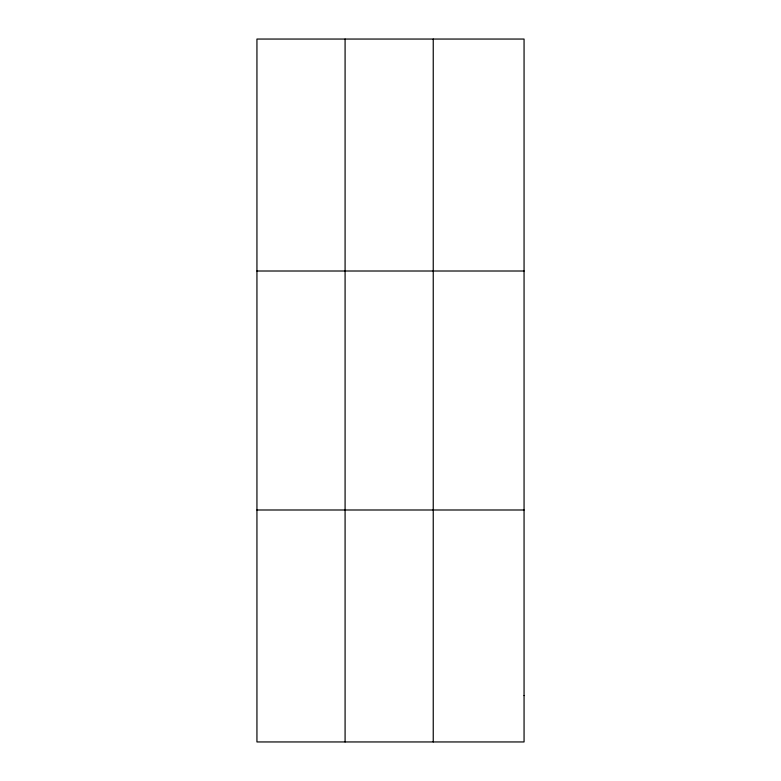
<?xml version="1.0" encoding="UTF-8"?>
<svg xmlns="http://www.w3.org/2000/svg" width="781" height="781" viewBox="0 0 781 781"><rect width="100%" height="100%" fill="white"/><g stroke="black" fill="none" stroke-linecap="round" stroke-linejoin="round"><path stroke-width="1.17" d="M345.085 741.95L345.085 39.05M433.24 741.95L433.24 39.05M256.939 271.007L524.061 271.007M256.939 509.993L524.061 509.993M524.061 695.559L524.061 741.95L256.939 741.95L256.939 39.05L524.061 39.05L524.061 695.559"/></g></svg>
